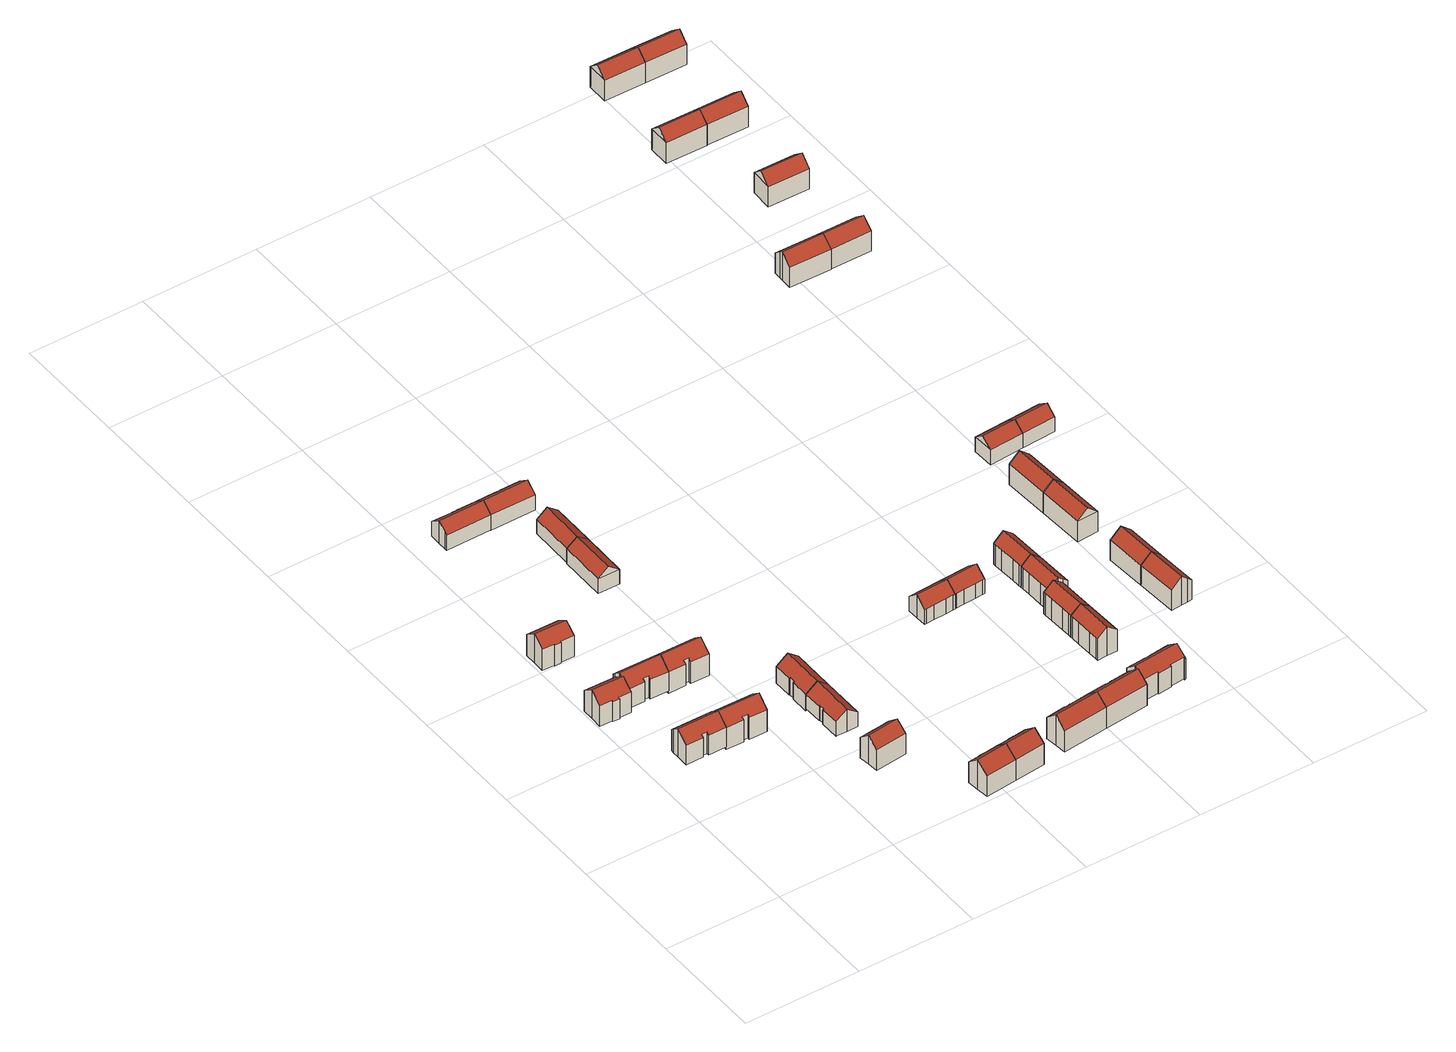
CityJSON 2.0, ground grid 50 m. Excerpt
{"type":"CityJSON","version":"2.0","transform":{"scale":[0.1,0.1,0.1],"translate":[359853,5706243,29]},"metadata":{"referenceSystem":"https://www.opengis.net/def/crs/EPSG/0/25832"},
"CityObjects":{
"building1":{"type":"Building","attributes":{"Geometrietyp2DReferenz":"3000","Gemeindeschluessel":"05113000","function":"31001_1010","yearOfConstruction":1959,"roofType":"3100","measuredHeight":13.57,"storeysAboveGround":3},"address":[{"country":"Germany","locality":"Essen","thoroughfareNumber":"33","thoroughfareName":"An der Bergbrücke"}],"geometry":[{"type":"Solid","lod":"2","boundaries":[[[[0,1,2,3]],[[4,5,1,0]],[[6,7,5,4]],[[8,9,7,6]],[[10,11,9,8]],[[12,13,11,10]],[[14,15,13,12]],[[16,17,15,14]],[[18,19,17,16]],[[20,21,19,18]],[[3,2,21,20]],[[4,0,3,20,18,16,14,12,6]],[[10,8,6,12]],[[1,5,7,9,11,13,15,17,19,21,2]]]],"semantics":{"surfaces":[{"type":"WallSurface"},{"type":"RoofSurface"},{"type":"GroundSurface"}],"values":[[0,0,0,0,0,0,0,0,0,0,0,1,1,2]]}}]},
"building2":{"type":"Building","attributes":{"Geometrietyp2DReferenz":"3000","Gemeindeschluessel":"05113000","function":"31001_1010","yearOfConstruction":1959,"roofType":"3100","measuredHeight":13.49,"storeysAboveGround":3},"address":[{"country":"Germany","locality":"Essen","thoroughfareNumber":"25","thoroughfareName":"An der Bergbrücke"}],"geometry":[{"type":"Solid","lod":"2","boundaries":[[[[22,23,24,25]],[[26,27,23,22]],[[28,29,27,26]],[[30,31,29,28]],[[32,33,31,30]],[[34,35,33,32]],[[36,37,35,34]],[[38,39,37,36]],[[40,41,39,38]],[[42,43,41,40]],[[25,24,43,42]],[[25,42,40,38,36,34,32,22]],[[30,28,26,22,32]],[[23,27,29,31,33,35,37,39,41,43,24]]]],"semantics":{"surfaces":[{"type":"WallSurface"},{"type":"RoofSurface"},{"type":"GroundSurface"}],"values":[[0,0,0,0,0,0,0,0,0,0,0,1,1,2]]}}]},
"building3":{"type":"Building","attributes":{"Geometrietyp2DReferenz":"3000","Gemeindeschluessel":"05113000","function":"31001_1010","yearOfConstruction":1959,"roofType":"3100","measuredHeight":13.71,"storeysAboveGround":3},"address":[{"country":"Germany","locality":"Essen","thoroughfareNumber":"39","thoroughfareName":"An der Bergbrücke"}],"geometry":[{"type":"Solid","lod":"2","boundaries":[[[[44,45,46,47]],[[48,49,45,44]],[[50,51,49,48]],[[52,53,51,50]],[[54,55,53,52]],[[56,57,55,54]],[[58,59,57,56]],[[60,61,59,58]],[[62,63,61,60]],[[64,65,63,62]],[[47,46,65,64]],[[54,52,50,48,44,47,64,62,56]],[[60,58,56,62]],[[45,49,51,53,55,57,59,61,63,65,46]]]],"semantics":{"surfaces":[{"type":"WallSurface"},{"type":"RoofSurface"},{"type":"GroundSurface"}],"values":[[0,0,0,0,0,0,0,0,0,0,0,1,1,2]]}}]},
"building4":{"type":"Building","attributes":{"Geometrietyp2DReferenz":"3000","Gemeindeschluessel":"05113000","function":"31001_1010","yearOfConstruction":1959,"roofType":"3100","measuredHeight":13.58,"storeysAboveGround":3},"address":[{"country":"Germany","locality":"Essen","thoroughfareNumber":"31","thoroughfareName":"An der Bergbrücke"}],"geometry":[{"type":"Solid","lod":"2","boundaries":[[[[66,67,68,69]],[[70,71,67,66]],[[72,73,71,70]],[[74,15,73,72]],[[75,76,15,74]],[[77,11,76,75]],[[78,79,11,77]],[[80,81,79,78]],[[82,83,81,80]],[[84,85,83,82]],[[69,68,85,84]],[[74,72,70,66,69,84,82,75]],[[80,78,77,75,82]],[[67,71,73,15,76,11,79,81,83,85,68]]]],"semantics":{"surfaces":[{"type":"WallSurface"},{"type":"RoofSurface"},{"type":"GroundSurface"}],"values":[[0,0,0,0,0,0,0,0,0,0,0,1,1,2]]}}]},
"building5":{"type":"Building","attributes":{"Geometrietyp2DReferenz":"3000","Gemeindeschluessel":"05113000","function":"31001_1010","yearOfConstruction":1959,"roofType":"3100","measuredHeight":14.58,"storeysAboveGround":3},"address":[{"country":"Germany","locality":"Essen","thoroughfareNumber":"23","thoroughfareName":"An der Bergbrücke"}],"geometry":[{"type":"Solid","lod":"2","boundaries":[[[[86,87,88,89]],[[90,91,87,86]],[[92,93,91,90]],[[94,95,93,92]],[[96,97,95,94]],[[98,99,97,96]],[[100,101,99,98]],[[102,103,101,100]],[[104,105,103,102]],[[89,88,105,104]],[[90,86,89,104,102,100,98,92]],[[96,94,92,98]],[[87,91,93,95,97,99,101,103,105,88]]]],"semantics":{"surfaces":[{"type":"WallSurface"},{"type":"RoofSurface"},{"type":"GroundSurface"}],"values":[[0,0,0,0,0,0,0,0,0,0,1,1,2]]}}]},
"building6":{"type":"Building","attributes":{"Geometrietyp2DReferenz":"3000","Gemeindeschluessel":"05113000","function":"31001_1010","yearOfConstruction":1959,"roofType":"3100","measuredHeight":14.53,"storeysAboveGround":3},"address":[{"country":"Germany","locality":"Essen","thoroughfareNumber":"29","thoroughfareName":"An der Bergbrücke"}],"geometry":[{"type":"Solid","lod":"2","boundaries":[[[[106,107,108,109]],[[110,111,107,106]],[[112,113,111,110]],[[114,115,113,112]],[[116,117,115,114]],[[118,119,117,116]],[[120,121,119,118]],[[122,123,121,120]],[[124,125,123,122]],[[109,108,125,124]],[[114,112,110,106,109,124,122,116]],[[120,118,116,122]],[[107,111,113,115,117,119,121,123,125,108]]]],"semantics":{"surfaces":[{"type":"WallSurface"},{"type":"RoofSurface"},{"type":"GroundSurface"}],"values":[[0,0,0,0,0,0,0,0,0,0,1,1,2]]}}]},
"building7":{"type":"Building","attributes":{"Geometrietyp2DReferenz":"3000","Gemeindeschluessel":"05113000","function":"31001_1010","yearOfConstruction":1961,"roofType":"3100","measuredHeight":13.61,"storeysAboveGround":3},"address":[{"country":"Germany","locality":"Essen","thoroughfareNumber":"64","thoroughfareName":"Stakenholt"}],"geometry":[{"type":"Solid","lod":"2","boundaries":[[[[126,127,128,129]],[[130,131,127,126]],[[132,133,131,130]],[[134,135,133,132]],[[136,137,135,134]],[[138,139,137,136]],[[140,141,139,138]],[[142,143,141,140]],[[144,145,143,142]],[[129,128,145,144]],[[140,138,136,134,132,130,126,142]],[[129,144,142,126]],[[127,131,133,135,137,139,141,143,145,128]]]],"semantics":{"surfaces":[{"type":"WallSurface"},{"type":"RoofSurface"},{"type":"GroundSurface"}],"values":[[0,0,0,0,0,0,0,0,0,0,1,1,2]]}}]},
"building8":{"type":"Building","attributes":{"Geometrietyp2DReferenz":"3000","Gemeindeschluessel":"05113000","function":"31001_1010","yearOfConstruction":1959,"roofType":"3100","measuredHeight":10.8,"storeysAboveGround":2},"address":[{"country":"Germany","locality":"Essen","thoroughfareNumber":"8","thoroughfareName":"Forststr."}],"geometry":[{"type":"Solid","lod":"2","boundaries":[[[[146,147,148,149]],[[150,151,147,146]],[[152,153,151,150]],[[154,155,153,152]],[[156,157,155,154]],[[158,159,157,156]],[[160,161,159,158]],[[162,163,161,160]],[[164,165,163,162]],[[166,167,165,164]],[[149,148,167,166]],[[166,164,162,160,158,156,154,149]],[[152,150,146,149,154]],[[147,151,153,155,157,159,161,163,165,167,148]]]],"semantics":{"surfaces":[{"type":"WallSurface"},{"type":"RoofSurface"},{"type":"GroundSurface"}],"values":[[0,0,0,0,0,0,0,0,0,0,0,1,1,2]]}}]},
"building9":{"type":"Building","attributes":{"Geometrietyp2DReferenz":"3000","Gemeindeschluessel":"05113000","function":"31001_1010","yearOfConstruction":1959,"roofType":"3100","measuredHeight":10.47,"storeysAboveGround":2},"address":[{"country":"Germany","locality":"Essen","thoroughfareNumber":"12","thoroughfareName":"An der Bergbrücke"}],"geometry":[{"type":"Solid","lod":"2","boundaries":[[[[168,169,170,171]],[[172,173,169,168]],[[174,175,173,172]],[[176,177,175,174]],[[178,179,177,176]],[[180,181,179,178]],[[182,183,181,180]],[[184,185,183,182]],[[186,187,185,184]],[[188,189,187,186]],[[171,170,189,188]],[[168,171,188,186,184,182,180,178,172]],[[176,174,172,178]],[[169,173,175,177,179,181,183,185,187,189,170]]]],"semantics":{"surfaces":[{"type":"WallSurface"},{"type":"RoofSurface"},{"type":"GroundSurface"}],"values":[[0,0,0,0,0,0,0,0,0,0,0,1,1,2]]}}]},
"building10":{"type":"Building","attributes":{"Geometrietyp2DReferenz":"3000","Gemeindeschluessel":"05113000","function":"31001_1010","yearOfConstruction":1959,"roofType":"3100","measuredHeight":11.82,"storeysAboveGround":2},"address":[{"country":"Germany","locality":"Essen","thoroughfareNumber":"14","thoroughfareName":"An der Bergbrücke"}],"geometry":[{"type":"Solid","lod":"2","boundaries":[[[[168,190,191,192]],[[193,194,190,168]],[[195,196,194,193]],[[197,198,196,195]],[[199,200,198,197]],[[201,202,200,199]],[[203,204,202,201]],[[205,206,204,203]],[[174,207,206,205]],[[192,191,207,174]],[[201,199,197,195,193,168,192,203]],[[174,205,203,192]],[[190,194,196,198,200,202,204,206,207,191]]]],"semantics":{"surfaces":[{"type":"WallSurface"},{"type":"RoofSurface"},{"type":"GroundSurface"}],"values":[[0,0,0,0,0,0,0,0,0,0,1,1,2]]}}]},
"building11":{"type":"Building","attributes":{"Geometrietyp2DReferenz":"3000","Gemeindeschluessel":"05113000","function":"31001_1010","yearOfConstruction":1961,"roofType":"3100","measuredHeight":14.2,"storeysAboveGround":3},"address":[{"country":"Germany","locality":"Essen","thoroughfareNumber":"63","thoroughfareName":"Stakenholt"}],"geometry":[{"type":"Solid","lod":"2","boundaries":[[[[208,209,210,211]],[[212,213,209,208]],[[214,215,213,212]],[[216,217,215,214]],[[218,219,217,216]],[[220,221,219,218]],[[222,223,221,220]],[[224,225,223,222]],[[226,227,225,224]],[[211,210,227,226]],[[222,220,218,216,214,212,208,224]],[[211,226,224,208]],[[209,213,215,217,219,221,223,225,227,210]]]],"semantics":{"surfaces":[{"type":"WallSurface"},{"type":"RoofSurface"},{"type":"GroundSurface"}],"values":[[0,0,0,0,0,0,0,0,0,0,1,1,2]]}}]},
"building12":{"type":"Building","attributes":{"Geometrietyp2DReferenz":"3000","Gemeindeschluessel":"05113000","function":"31001_1010","yearOfConstruction":1959,"roofType":"3100","measuredHeight":10.66,"storeysAboveGround":2},"address":[{"country":"Germany","locality":"Essen","thoroughfareNumber":"41","thoroughfareName":"An der Bergbrücke"}],"geometry":[{"type":"Solid","lod":"2","boundaries":[[[[228,229,230,231]],[[232,233,229,228]],[[234,235,233,232]],[[231,230,235,234]],[[228,236,232]],[[234,237,231]],[[231,237,236,228]],[[232,236,237,234]],[[229,233,235,230]]]],"semantics":{"surfaces":[{"type":"WallSurface"},{"type":"RoofSurface"},{"type":"GroundSurface"}],"values":[[0,0,0,0,0,0,1,1,2]]}}]},
"building13":{"type":"Building","attributes":{"Geometrietyp2DReferenz":"3000","Gemeindeschluessel":"05113000","function":"31001_1010","yearOfConstruction":1959,"roofType":"3100","measuredHeight":10.43,"storeysAboveGround":2},"address":[{"country":"Germany","locality":"Essen","thoroughfareNumber":"43","thoroughfareName":"An der Bergbrücke"}],"geometry":[{"type":"Solid","lod":"2","boundaries":[[[[234,238,239,237]],[[240,241,238,234]],[[242,243,241,240]],[[244,245,243,242]],[[246,247,245,244]],[[231,248,247,246]],[[237,239,248,231]],[[240,234,237,242]],[[231,246,244,242,237]],[[238,241,243,245,247,248,239]]]],"semantics":{"surfaces":[{"type":"WallSurface"},{"type":"RoofSurface"},{"type":"GroundSurface"}],"values":[[0,0,0,0,0,0,0,1,1,2]]}}]},
"building14":{"type":"Building","attributes":{"Geometrietyp2DReferenz":"3000","Gemeindeschluessel":"05113000","function":"31001_1010","yearOfConstruction":1959,"roofType":"3100","measuredHeight":10.86,"storeysAboveGround":2},"address":[{"country":"Germany","locality":"Essen","thoroughfareNumber":"10","thoroughfareName":"Forststr."}],"geometry":[{"type":"Solid","lod":"2","boundaries":[[[[149,249,250,146]],[[166,251,249,149]],[[252,253,251,166]],[[254,255,253,252]],[[256,257,255,254]],[[258,259,257,256]],[[260,261,259,258]],[[262,263,261,260]],[[264,265,263,262]],[[266,267,265,264]],[[146,250,267,266]],[[260,258,256,254,252,166,149,262]],[[146,266,264,262,149]],[[249,251,253,255,257,259,261,263,265,267,250]]]],"semantics":{"surfaces":[{"type":"WallSurface"},{"type":"RoofSurface"},{"type":"GroundSurface"}],"values":[[0,0,0,0,0,0,0,0,0,0,0,1,1,2]]}}]},
"building15":{"type":"Building","attributes":{"Geometrietyp2DReferenz":"3000","Gemeindeschluessel":"05113000","function":"31001_1010","yearOfConstruction":1961,"roofType":"3100","measuredHeight":14.16,"storeysAboveGround":3},"address":[{"country":"Germany","locality":"Essen","thoroughfareNumber":"61","thoroughfareName":"Stakenholt"}],"geometry":[{"type":"Solid","lod":"2","boundaries":[[[[224,225,227,226]],[[222,223,225,224]],[[268,269,223,222]],[[270,271,269,268]],[[272,273,271,270]],[[274,275,273,272]],[[276,277,275,274]],[[278,279,277,276]],[[280,281,279,278]],[[226,227,281,280]],[[276,274,272,270,268,222,224,278]],[[226,280,278,224]],[[225,223,269,271,273,275,277,279,281,227]]]],"semantics":{"surfaces":[{"type":"WallSurface"},{"type":"RoofSurface"},{"type":"GroundSurface"}],"values":[[0,0,0,0,0,0,0,0,0,0,1,1,2]]}}]},
"building16":{"type":"Building","attributes":{"Geometrietyp2DReferenz":"3000","Gemeindeschluessel":"05113000","function":"31001_1010","yearOfConstruction":1961,"roofType":"3100","measuredHeight":14.46,"storeysAboveGround":3},"address":[{"country":"Germany","locality":"Essen","thoroughfareNumber":"59","thoroughfareName":"Stakenholt"}],"geometry":[{"type":"Solid","lod":"2","boundaries":[[[[282,283,284,285]],[[286,287,283,282]],[[288,289,287,286]],[[290,291,289,288]],[[292,293,291,290]],[[294,295,293,292]],[[296,297,295,294]],[[298,299,297,296]],[[300,301,299,298]],[[302,303,301,300]],[[304,305,303,302]],[[306,307,305,304]],[[308,309,307,306]],[[310,311,309,308]],[[285,284,311,310]],[[304,302,300,298,296,294,292,290,288,286,282,306]],[[285,310,308,306,282]],[[283,287,289,291,293,295,297,299,301,303,305,307,309,311,284]]]],"semantics":{"surfaces":[{"type":"WallSurface"},{"type":"RoofSurface"},{"type":"GroundSurface"}],"values":[[0,0,0,0,0,0,0,0,0,0,0,0,0,0,0,1,1,2]]}}]},
"building17":{"type":"Building","attributes":{"Geometrietyp2DReferenz":"3000","Gemeindeschluessel":"05113000","function":"31001_1010","yearOfConstruction":1961,"roofType":"3100","measuredHeight":14.3,"storeysAboveGround":3},"address":[{"country":"Germany","locality":"Essen","thoroughfareNumber":"57","thoroughfareName":"Stakenholt"}],"geometry":[{"type":"Solid","lod":"2","boundaries":[[[[312,309,311,313]],[[314,307,309,312]],[[315,305,307,314]],[[316,317,305,315]],[[318,319,317,316]],[[320,321,319,318]],[[322,323,321,320]],[[324,325,323,322]],[[326,327,325,324]],[[328,329,327,326]],[[330,331,329,328]],[[332,333,331,330]],[[334,335,333,332]],[[336,337,335,334]],[[313,311,337,336]],[[332,330,328,326,324,322,320,318,316,315,314,334]],[[312,313,336,334,314]],[[309,307,305,317,319,321,323,325,327,329,331,333,335,337,311]]]],"semantics":{"surfaces":[{"type":"WallSurface"},{"type":"RoofSurface"},{"type":"GroundSurface"}],"values":[[0,0,0,0,0,0,0,0,0,0,0,0,0,0,0,1,1,2]]}}]},
"building18":{"type":"Building","attributes":{"Geometrietyp2DReferenz":"3000","Gemeindeschluessel":"05113000","function":"31001_1010","yearOfConstruction":1961,"roofType":"3100","measuredHeight":11.03,"storeysAboveGround":3},"address":[{"country":"Germany","locality":"Essen","thoroughfareNumber":"11","thoroughfareName":"Beckstr."}],"geometry":[{"type":"Solid","lod":"2","boundaries":[[[[338,339,340,341]],[[342,343,339,338]],[[344,345,343,342]],[[346,347,345,344]],[[348,349,347,346]],[[350,351,349,348]],[[352,353,351,350]],[[354,355,353,352]],[[356,357,355,354]],[[341,340,357,356]],[[350,348,346,352]],[[344,342,338,341,356,354,352,346]],[[339,343,345,347,349,351,353,355,357,340]]]],"semantics":{"surfaces":[{"type":"WallSurface"},{"type":"RoofSurface"},{"type":"GroundSurface"}],"values":[[0,0,0,0,0,0,0,0,0,0,1,1,2]]}}]},
"building19":{"type":"Building","attributes":{"Geometrietyp2DReferenz":"3000","Gemeindeschluessel":"05113000","function":"31001_1010","yearOfConstruction":1961,"roofType":"3100","measuredHeight":10.92,"storeysAboveGround":3},"address":[{"country":"Germany","locality":"Essen","thoroughfareNumber":"9","thoroughfareName":"Beckstr."}],"geometry":[{"type":"Solid","lod":"2","boundaries":[[[[358,359,360,361]],[[362,363,359,358]],[[354,364,363,362]],[[352,365,364,354]],[[350,366,365,352]],[[367,368,366,350]],[[369,370,368,367]],[[371,372,370,369]],[[373,374,372,371]],[[361,360,374,373]],[[367,350,352,369]],[[354,362,358,361,373,371,369,352]],[[359,363,364,365,366,368,370,372,374,360]]]],"semantics":{"surfaces":[{"type":"WallSurface"},{"type":"RoofSurface"},{"type":"GroundSurface"}],"values":[[0,0,0,0,0,0,0,0,0,0,1,1,2]]}}]},
"building20":{"type":"Building","attributes":{"Geometrietyp2DReferenz":"3000","Gemeindeschluessel":"05113000","function":"31001_1010","yearOfConstruction":1961,"roofType":"3100","measuredHeight":14.05,"storeysAboveGround":3},"address":[{"country":"Germany","locality":"Essen","thoroughfareNumber":"55","thoroughfareName":"Stakenholt"}],"geometry":[{"type":"Solid","lod":"2","boundaries":[[[[375,376,377,378]],[[379,380,376,375]],[[381,382,380,379]],[[383,384,382,381]],[[385,386,384,383]],[[387,388,386,385]],[[389,390,388,387]],[[391,392,390,389]],[[393,394,392,391]],[[395,396,394,393]],[[397,398,396,395]],[[399,400,398,397]],[[401,402,400,399]],[[403,404,402,401]],[[405,406,404,403]],[[407,408,406,405]],[[409,410,408,407]],[[378,377,410,409]],[[391,389,387,385,383,381,379,393]],[[375,378,409,407,405,403,401,399,397,395,393,379]],[[376,380,382,384,386,388,390,392,394,396,398,400,402,404,406,408,410,377]]]],"semantics":{"surfaces":[{"type":"WallSurface"},{"type":"RoofSurface"},{"type":"GroundSurface"}],"values":[[0,0,0,0,0,0,0,0,0,0,0,0,0,0,0,0,0,0,1,1,2]]}}]},
"building21":{"type":"Building","attributes":{"Geometrietyp2DReferenz":"3000","Gemeindeschluessel":"05113000","function":"31001_1010","yearOfConstruction":1961,"roofType":"3100","measuredHeight":13.71,"storeysAboveGround":3},"address":[{"country":"Germany","locality":"Essen","thoroughfareNumber":"1","thoroughfareName":"Beckstr."}],"geometry":[{"type":"Solid","lod":"2","boundaries":[[[[411,412,413,414]],[[415,416,412,411]],[[417,418,416,415]],[[419,420,418,417]],[[421,422,420,419]],[[423,424,422,421]],[[425,426,424,423]],[[427,428,426,425]],[[429,430,428,427]],[[414,413,430,429]],[[419,417,415,411,414,429,427,421]],[[425,423,421,427]],[[412,416,418,420,422,424,426,428,430,413]]]],"semantics":{"surfaces":[{"type":"WallSurface"},{"type":"RoofSurface"},{"type":"GroundSurface"}],"values":[[0,0,0,0,0,0,0,0,0,0,1,1,2]]}}]},
"building22":{"type":"Building","attributes":{"Geometrietyp2DReferenz":"3000","Gemeindeschluessel":"05113000","function":"31001_1010","yearOfConstruction":1961,"roofType":"3100","measuredHeight":13.77,"storeysAboveGround":3},"address":[{"country":"Germany","locality":"Essen","thoroughfareNumber":"3","thoroughfareName":"Beckstr."}],"geometry":[{"type":"Solid","lod":"2","boundaries":[[[[419,431,432,421]],[[433,434,431,419]],[[435,436,434,433]],[[437,438,436,435]],[[439,440,438,437]],[[441,442,440,439]],[[443,444,442,441]],[[445,446,444,443]],[[447,448,446,445]],[[423,449,448,447]],[[421,432,449,423]],[[443,441,439,437,435,433,419,421,445]],[[423,447,445,421]],[[431,434,436,438,440,442,444,446,448,449,432]]]],"semantics":{"surfaces":[{"type":"WallSurface"},{"type":"RoofSurface"},{"type":"GroundSurface"}],"values":[[0,0,0,0,0,0,0,0,0,0,0,1,1,2]]}}]},
"building23":{"type":"Building","attributes":{"Geometrietyp2DReferenz":"3000","Gemeindeschluessel":"05113000","function":"31001_1010","yearOfConstruction":1961,"roofType":"3100","measuredHeight":13.52,"storeysAboveGround":3},"address":[{"country":"Germany","locality":"Essen","thoroughfareNumber":"5","thoroughfareName":"Beckstr."}],"geometry":[{"type":"Solid","lod":"2","boundaries":[[[[450,451,448,452]],[[453,444,451,450]],[[454,455,444,453]],[[456,457,455,454]],[[458,459,457,456]],[[460,461,459,458]],[[462,463,461,460]],[[464,465,463,462]],[[466,467,465,464]],[[468,469,467,466]],[[452,448,469,468]],[[462,460,458,456,454,453,450,464]],[[452,468,466,464,450]],[[451,444,455,457,459,461,463,465,467,469,448]]]],"semantics":{"surfaces":[{"type":"WallSurface"},{"type":"RoofSurface"},{"type":"GroundSurface"}],"values":[[0,0,0,0,0,0,0,0,0,0,0,1,1,2]]}}]},
"building24":{"type":"Building","attributes":{"Geometrietyp2DReferenz":"3000","Gemeindeschluessel":"05113000","function":"31001_1010","yearOfConstruction":1961,"roofType":"3100","measuredHeight":13.65,"storeysAboveGround":3},"address":[{"country":"Germany","locality":"Essen","thoroughfareNumber":"7","thoroughfareName":"Beckstr."}],"geometry":[{"type":"Solid","lod":"2","boundaries":[[[[470,471,472,473]],[[474,475,471,470]],[[476,477,475,474]],[[478,479,477,476]],[[480,481,479,478]],[[482,483,481,480]],[[466,484,483,482]],[[464,485,484,466]],[[462,486,485,464]],[[473,472,486,462]],[[478,476,474,470,473,462,464,480]],[[466,482,480,464]],[[471,475,477,479,481,483,484,485,486,472]]]],"semantics":{"surfaces":[{"type":"WallSurface"},{"type":"RoofSurface"},{"type":"GroundSurface"}],"values":[[0,0,0,0,0,0,0,0,0,0,1,1,2]]}}]},
"building25":{"type":"Building","attributes":{"Geometrietyp2DReferenz":"3000","Gemeindeschluessel":"05113000","function":"31001_1010","yearOfConstruction":1958,"roofType":"3100","measuredHeight":13.5,"storeysAboveGround":3},"address":[{"country":"Germany","locality":"Essen","thoroughfareNumber":"2","thoroughfareName":"Beckstr."}],"geometry":[{"type":"Solid","lod":"2","boundaries":[[[[487,488,489,490]],[[491,492,488,487]],[[493,494,492,491]],[[495,496,494,493]],[[497,498,496,495]],[[499,500,498,497]],[[490,489,500,499]],[[490,499,497,487]],[[495,493,491,487,497]],[[488,492,494,496,498,500,489]]]],"semantics":{"surfaces":[{"type":"WallSurface"},{"type":"RoofSurface"},{"type":"GroundSurface"}],"values":[[0,0,0,0,0,0,0,1,1,2]]}}]},
"building26":{"type":"Building","attributes":{"Geometrietyp2DReferenz":"3000","Gemeindeschluessel":"05113000","function":"31001_1010","yearOfConstruction":1958,"roofType":"3100","measuredHeight":13.56,"storeysAboveGround":3},"address":[{"country":"Germany","locality":"Essen","thoroughfareNumber":"4","thoroughfareName":"Beckstr."}],"geometry":[{"type":"Solid","lod":"2","boundaries":[[[[491,492,501,502]],[[490,489,492,491]],[[503,504,489,490]],[[502,501,504,503]],[[491,487,490]],[[503,505,502]],[[502,505,487,491]],[[490,487,505,503]],[[492,489,504,501]]]],"semantics":{"surfaces":[{"type":"WallSurface"},{"type":"RoofSurface"},{"type":"GroundSurface"}],"values":[[0,0,0,0,0,0,1,1,2]]}}]},
"building27":{"type":"Building","attributes":{"Geometrietyp2DReferenz":"3000","Gemeindeschluessel":"05113000","function":"31001_1010","yearOfConstruction":1958,"roofType":"3100","measuredHeight":13.65,"storeysAboveGround":3},"address":[{"country":"Germany","locality":"Essen","thoroughfareNumber":"12","thoroughfareName":"Beckstr."}],"geometry":[{"type":"Solid","lod":"2","boundaries":[[[[506,507,508,509]],[[510,511,507,506]],[[512,513,511,510]],[[509,508,513,512]],[[506,514,510]],[[512,515,509]],[[509,515,514,506]],[[510,514,515,512]],[[507,511,513,508]]]],"semantics":{"surfaces":[{"type":"WallSurface"},{"type":"RoofSurface"},{"type":"GroundSurface"}],"values":[[0,0,0,0,0,0,1,1,2]]}}]},
"building28":{"type":"Building","attributes":{"Geometrietyp2DReferenz":"3000","Gemeindeschluessel":"05113000","function":"31001_1010","yearOfConstruction":1958,"roofType":"3100","measuredHeight":13.65,"storeysAboveGround":3},"address":[{"country":"Germany","locality":"Essen","thoroughfareNumber":"14","thoroughfareName":"Beckstr."}],"geometry":[{"type":"Solid","lod":"2","boundaries":[[[[509,508,516,517]],[[512,513,508,509]],[[518,519,513,512]],[[517,516,519,518]],[[509,515,512]],[[518,520,517]],[[517,520,515,509]],[[512,515,520,518]],[[508,513,519,516]]]],"semantics":{"surfaces":[{"type":"WallSurface"},{"type":"RoofSurface"},{"type":"GroundSurface"}],"values":[[0,0,0,0,0,0,1,1,2]]}}]},
"building29":{"type":"Building","attributes":{"Geometrietyp2DReferenz":"3000","Gemeindeschluessel":"05113000","function":"31001_1010","yearOfConstruction":1957,"roofType":"3100","measuredHeight":10.59,"storeysAboveGround":2},"address":[{"country":"Germany","locality":"Essen","thoroughfareNumber":"16","thoroughfareName":"Beckstr."}],"geometry":[{"type":"Solid","lod":"2","boundaries":[[[[521,522,523,524]],[[525,526,522,521]],[[527,528,526,525]],[[524,523,528,527]],[[521,529,525]],[[527,530,524]],[[524,530,529,521]],[[525,529,530,527]],[[522,526,528,523]]]],"semantics":{"surfaces":[{"type":"WallSurface"},{"type":"RoofSurface"},{"type":"GroundSurface"}],"values":[[0,0,0,0,0,0,1,1,2]]}}]},
"building30":{"type":"Building","attributes":{"Geometrietyp2DReferenz":"3000","Gemeindeschluessel":"05113000","function":"31001_1010","yearOfConstruction":1957,"roofType":"3100","measuredHeight":10.44,"storeysAboveGround":2},"address":[{"country":"Germany","locality":"Essen","thoroughfareNumber":"18","thoroughfareName":"Beckstr."}],"geometry":[{"type":"Solid","lod":"2","boundaries":[[[[524,531,532,533]],[[527,534,531,524]],[[535,536,534,527]],[[533,532,536,535]],[[524,530,527]],[[535,537,533]],[[533,537,530,524]],[[527,530,537,535]],[[531,534,536,532]]]],"semantics":{"surfaces":[{"type":"WallSurface"},{"type":"RoofSurface"},{"type":"GroundSurface"}],"values":[[0,0,0,0,0,0,1,1,2]]}}]},
"building31":{"type":"Building","attributes":{"Geometrietyp2DReferenz":"3000","Gemeindeschluessel":"05113000","function":"31001_1010","yearOfConstruction":1957,"roofType":"3100","measuredHeight":13.71,"storeysAboveGround":3},"address":[{"country":"Germany","locality":"Essen","thoroughfareNumber":"36","thoroughfareName":"Beckstr."}],"geometry":[{"type":"Solid","lod":"2","boundaries":[[[[538,539,540,541]],[[542,543,539,538]],[[544,545,543,542]],[[546,547,545,544]],[[548,549,547,546]],[[550,551,549,548]],[[541,540,551,550]],[[541,550,548,538]],[[546,544,542,538,548]],[[539,543,545,547,549,551,540]]]],"semantics":{"surfaces":[{"type":"WallSurface"},{"type":"RoofSurface"},{"type":"GroundSurface"}],"values":[[0,0,0,0,0,0,0,1,1,2]]}}]},
"building32":{"type":"Building","attributes":{"Geometrietyp2DReferenz":"3000","Gemeindeschluessel":"05113000","function":"31001_1010","yearOfConstruction":1958,"roofType":"3100","measuredHeight":13.55,"storeysAboveGround":3},"address":[{"country":"Germany","locality":"Essen","thoroughfareNumber":"38","thoroughfareName":"Beckstr."}],"geometry":[{"type":"Solid","lod":"2","boundaries":[[[[552,553,554,546]],[[555,556,553,552]],[[550,557,556,555]],[[546,554,557,550]],[[552,558,555]],[[550,548,546]],[[546,548,558,552]],[[555,558,548,550]],[[553,556,557,554]]]],"semantics":{"surfaces":[{"type":"WallSurface"},{"type":"RoofSurface"},{"type":"GroundSurface"}],"values":[[0,0,0,0,0,0,1,1,2]]}}]},
"building33":{"type":"Building","attributes":{"Geometrietyp2DReferenz":"3000","Gemeindeschluessel":"05113000","function":"31001_1010","yearOfConstruction":1957,"roofType":"3100","measuredHeight":13.8,"storeysAboveGround":3},"address":[{"country":"Germany","locality":"Essen","thoroughfareNumber":"48","thoroughfareName":"Beckstr."}],"geometry":[{"type":"Solid","lod":"2","boundaries":[[[[559,560,561,562]],[[563,564,560,559]],[[565,566,564,563]],[[562,561,566,565]],[[559,567,563]],[[565,568,562]],[[562,568,567,559]],[[563,567,568,565]],[[560,564,566,561]]]],"semantics":{"surfaces":[{"type":"WallSurface"},{"type":"RoofSurface"},{"type":"GroundSurface"}],"values":[[0,0,0,0,0,0,1,1,2]]}}]},
"building34":{"type":"Building","attributes":{"Geometrietyp2DReferenz":"3000","Gemeindeschluessel":"05113000","function":"31001_1010","yearOfConstruction":1957,"roofType":"3100","measuredHeight":13.67,"storeysAboveGround":3},"address":[{"country":"Germany","locality":"Essen","thoroughfareNumber":"44","thoroughfareName":"Beckstr."}],"geometry":[{"type":"Solid","lod":"2","boundaries":[[[[569,570,571,572]],[[573,574,570,569]],[[575,576,574,573]],[[572,571,576,575]],[[569,577,573]],[[575,578,572]],[[572,578,577,569]],[[573,577,578,575]],[[570,574,576,571]]]],"semantics":{"surfaces":[{"type":"WallSurface"},{"type":"RoofSurface"},{"type":"GroundSurface"}],"values":[[0,0,0,0,0,0,1,1,2]]}}]},
"building35":{"type":"Building","attributes":{"Geometrietyp2DReferenz":"3000","Gemeindeschluessel":"05113000","function":"31001_1010","yearOfConstruction":1957,"roofType":"3100","measuredHeight":13.74,"storeysAboveGround":3},"address":[{"country":"Germany","locality":"Essen","thoroughfareNumber":"24","thoroughfareName":"Förderstr."}],"geometry":[{"type":"Solid","lod":"2","boundaries":[[[[579,580,581,582]],[[583,584,580,579]],[[585,586,584,583]],[[582,581,586,585]],[[579,587,583]],[[585,588,582]],[[582,588,587,579]],[[583,587,588,585]],[[580,584,586,581]]]],"semantics":{"surfaces":[{"type":"WallSurface"},{"type":"RoofSurface"},{"type":"GroundSurface"}],"values":[[0,0,0,0,0,0,1,1,2]]}}]},
"building36":{"type":"Building","attributes":{"Geometrietyp2DReferenz":"3000","Gemeindeschluessel":"05113000","function":"31001_1010","yearOfConstruction":1957,"roofType":"3100","measuredHeight":13.67,"storeysAboveGround":3},"address":[{"country":"Germany","locality":"Essen","thoroughfareNumber":"50","thoroughfareName":"Beckstr."}],"geometry":[{"type":"Solid","lod":"2","boundaries":[[[[589,590,591,559]],[[592,593,590,589]],[[563,594,593,592]],[[559,591,594,563]],[[589,595,592]],[[563,567,559]],[[559,567,595,589]],[[592,595,567,563]],[[590,593,594,591]]]],"semantics":{"surfaces":[{"type":"WallSurface"},{"type":"RoofSurface"},{"type":"GroundSurface"}],"values":[[0,0,0,0,0,0,1,1,2]]}}]},
"building37":{"type":"Building","attributes":{"Geometrietyp2DReferenz":"3000","Gemeindeschluessel":"05113000","function":"31001_1010","yearOfConstruction":1957,"roofType":"3100","measuredHeight":13.65,"storeysAboveGround":3},"address":[{"country":"Germany","locality":"Essen","thoroughfareNumber":"26","thoroughfareName":"Förderstr."}],"geometry":[{"type":"Solid","lod":"2","boundaries":[[[[587,596,597,583]],[[579,598,596,587]],[[599,600,598,579]],[[601,602,600,599]],[[603,604,602,601]],[[583,597,604,603]],[[583,603,601,587]],[[599,579,587,601]],[[596,598,600,602,604,597]]]],"semantics":{"surfaces":[{"type":"WallSurface"},{"type":"RoofSurface"},{"type":"GroundSurface"}],"values":[[0,0,0,0,0,0,1,1,2]]}}]}
},
"vertices":[
[56,1128,112],[56,1128,14],[55,1123,14],[55,1123,109],[2,1129,112],[2,1129,14],[3,1180,150],[3,1180,14],[4,1231,112],[4,1231,14],[139,1228,112],[139,1228,14],[139,1177,150],[139,1177,14],[138,1150,129],[138,1150,14],[138,1126,112],[138,1126,14],[84,1127,112],[84,1127,14],[84,1122,109],[84,1122,14],
[134,826,152],[134,826,17],[133,774,17],[133,774,110],[134,854,129],[134,854,17],[135,868,118],[135,868,17],[310,865,118],[310,865,17],[309,823,152],[309,823,17],[308,772,110],[308,772,17],[231,773,110],[231,773,17],[231,783,118],[231,783,17],[208,783,118],[208,783,17],[208,773,109],[208,773,17],
[89,1500,112],[89,1500,12],[147,1499,12],[147,1499,112],[89,1496,109],[89,1496,12],[61,1497,109],[61,1497,12],[61,1500,112],[61,1500,12],[8,1502,112],[8,1502,12],[10,1552,149],[10,1552,12],[11,1602,112],[11,1602,12],[149,1600,112],[149,1600,12],[148,1549,149],[148,1549,12],[148,1519,127],[148,1519,12],
[238,1159,116],[238,1159,14],[237,1148,14],[237,1148,106],[213,1159,116],[213,1159,14],[213,1148,106],[213,1148,14],[138,1150,106],[139,1201,150],[139,1201,14],[139,1228,127],[140,1242,116],[140,1242,14],[317,1239,116],[317,1239,14],[317,1198,150],[317,1198,14],[316,1146,106],[316,1146,14],
[384,770,109],[384,770,5],[384,780,5],[384,780,117],[308,772,108],[308,772,5],[309,823,151],[309,823,5],[310,865,117],[310,865,5],[487,861,117],[487,861,5],[486,820,151],[486,820,5],[485,769,108],[485,769,5],[408,770,109],[408,770,5],[409,780,117],[409,780,5],
[413,1157,115],[413,1157,3],[413,1145,3],[413,1145,105],[391,1157,115],[391,1157,3],[391,1145,105],[391,1145,3],[316,1146,105],[316,1146,3],[317,1199,149],[317,1199,3],[317,1239,115],[317,1239,3],[494,1237,115],[494,1237,3],[493,1196,149],[493,1196,3],[492,1143,105],[492,1143,3],
[670,395,159],[670,395,23],[675,350,23],[675,350,120],[665,441,120],[665,441,23],[675,442,120],[675,442,23],[710,445,120],[710,445,23],[758,450,120],[758,450,23],[793,454,120],[793,454,23],[803,455,120],[803,455,23],[807,410,159],[807,410,23],[812,364,120],[812,364,23],
[288,2223,102],[288,2223,31],[288,2269,31],[288,2269,139],[93,2222,102],[93,2222,31],[93,2233,111],[93,2233,31],[93,2269,139],[93,2269,31],[94,2319,100],[94,2319,31],[180,2318,100],[180,2318,31],[180,2316,102],[180,2316,31],[204,2316,102],[204,2316,31],[204,2319,100],[204,2319,31],[288,2319,100],[288,2319,31],
[664,780,85],[664,780,19],[664,698,19],[664,698,85],[715,780,124],[715,780,19],[760,780,88],[760,780,19],[759,590,88],[759,590,19],[713,590,124],[713,590,19],[666,591,88],[666,591,19],[664,591,87],[664,591,19],[664,674,86],[664,674,19],[668,674,89],[668,674,19],[668,698,88],[668,698,19],
[664,780,6],[714,780,6],[714,780,124],[664,860,85],[664,860,6],[668,860,88],[668,860,6],[668,886,88],[668,886,6],[664,886,85],[664,886,6],[664,967,85],[664,967,6],[715,967,124],[715,967,6],[761,967,88],[761,967,6],[760,780,6],
[913,55,164],[913,55,22],[918,4,22],[918,4,121],[908,106,121],[908,106,22],[963,111,121],[963,111,22],[962,116,117],[962,116,22],[990,118,117],[990,118,22],[991,115,120],[991,115,22],[1043,120,121],[1043,120,22],[1048,69,164],[1048,69,22],[1053,18,121],[1053,18,22],
[502,1720,95],[502,1720,24],[505,1922,24],[505,1922,95],[409,1721,95],[409,1721,24],[412,1923,95],[412,1923,24],[455,1721,131],[458,1922,131],
[412,1923,27],[458,1922,27],[415,2117,95],[415,2117,27],[461,2116,131],[461,2116,27],[465,2116,128],[465,2116,27],[507,2115,95],[507,2115,27],[505,1922,27],
[288,2269,30],[288,2223,30],[288,2319,30],[372,2319,100],[372,2319,30],[372,2316,102],[372,2316,30],[397,2316,102],[397,2316,30],[397,2319,100],[397,2319,30],[482,2320,100],[482,2320,30],[483,2270,139],[483,2270,30],[483,2234,111],[483,2234,30],[483,2223,102],[483,2223,30],
[1097,125,121],[1097,125,22],[1096,129,117],[1096,129,22],[1125,132,117],[1125,132,22],[1125,128,121],[1125,128,22],[1177,133,121],[1177,133,22],[1182,83,164],[1182,83,22],[1188,32,121],[1188,32,22],
[1282,91,168],[1282,91,24],[1287,42,24],[1287,42,126],[1277,142,124],[1277,142,24],[1361,151,124],[1361,151,24],[1361,155,120],[1361,155,24],[1366,156,120],[1366,156,24],[1367,149,126],[1367,149,24],[1384,151,126],[1384,151,24],[1384,157,120],[1384,157,24],[1390,158,120],[1390,158,24],[1390,154,124],[1390,154,24],[1472,162,124],[1472,162,24],[1478,111,168],[1478,111,24],[1482,68,131],[1482,68,24],[1483,62,126],[1483,62,24],
[1482,68,130],[1483,62,125],[1478,111,167],[1472,162,123],[1552,170,123],[1552,170,24],[1552,174,119],[1552,174,24],[1560,175,119],[1560,175,24],[1560,168,125],[1560,168,24],[1582,171,125],[1582,171,24],[1581,177,119],[1581,177,24],[1587,178,119],[1587,178,24],[1587,174,123],[1587,174,24],[1667,181,123],[1667,181,24],[1672,131,167],[1672,131,24],[1676,82,125],[1676,82,24],
[1321,911,92],[1321,911,22],[1373,914,22],[1373,914,92],[1286,909,92],[1286,909,22],[1278,909,92],[1278,909,22],[1276,955,132],[1276,955,22],[1273,1002,92],[1273,1002,22],[1410,1009,92],[1410,1009,22],[1413,963,132],[1413,963,22],[1416,916,92],[1416,916,22],[1408,916,92],[1408,916,22],
[1458,919,92],[1458,919,23],[1508,922,23],[1508,922,92],[1424,917,92],[1424,917,23],[1416,916,23],[1413,963,23],[1410,1009,23],[1546,1017,92],[1546,1017,23],[1548,970,132],[1548,970,23],[1551,924,92],[1551,924,23],[1543,924,92],[1543,924,23],
[1677,103,124],[1677,103,25],[1682,103,25],[1682,103,124],[1673,151,165],[1673,151,25],[1669,200,124],[1669,200,25],[1755,207,124],[1755,207,25],[1755,202,128],[1755,202,25],[1776,204,128],[1776,204,25],[1776,209,124],[1776,209,25],[1862,217,124],[1862,217,25],[1868,168,165],[1868,168,25],[1874,120,124],[1874,120,25],[1869,119,124],[1869,119,25],[1868,124,128],[1868,124,25],[1805,119,128],[1805,119,25],[1805,114,124],[1805,114,25],[1746,109,124],[1746,109,25],[1746,114,128],[1746,114,25],[1681,108,128],[1681,108,25],
[1669,432,129],[1669,432,28],[1671,397,28],[1671,397,129],[1667,498,129],[1667,498,28],[1666,533,129],[1666,533,28],[1666,546,129],[1666,546,28],[1709,547,165],[1709,547,28],[1752,549,129],[1752,549,28],[1758,387,129],[1758,387,28],[1714,386,165],[1714,386,28],[1671,384,129],[1671,384,28],
[1666,546,27],[1709,547,27],[1665,559,129],[1665,559,27],[1664,594,129],[1664,594,27],[1662,661,129],[1662,661,27],[1660,696,129],[1660,696,27],[1660,708,129],[1660,708,27],[1682,709,147],[1682,709,27],[1703,710,165],[1703,710,27],[1747,712,129],[1747,712,27],[1752,549,27],
[1725,711,163],[1725,711,27],[1747,712,145],[1682,709,126],[1682,722,126],[1682,722,27],[1680,756,126],[1680,756,27],[1678,825,126],[1678,825,27],[1676,860,126],[1676,860,27],[1676,873,126],[1676,873,27],[1719,875,163],[1719,875,27],[1763,876,126],[1763,876,27],[1769,713,126],[1769,713,27],
[1674,921,126],[1674,921,26],[1675,886,26],[1675,886,126],[1672,988,126],[1672,988,26],[1670,1023,126],[1670,1023,26],[1670,1036,126],[1670,1036,26],[1713,1037,163],[1713,1037,26],[1756,1039,126],[1756,1039,26],[1763,876,26],[1719,875,26],[1676,873,26],
[2084,639,161],[2084,639,26],[2037,636,26],[2037,636,120],[2131,642,120],[2131,642,26],[2142,465,120],[2142,465,26],[2122,464,137],[2122,464,26],[2095,462,161],[2095,462,26],[2048,459,120],[2048,459,26],
[2121,819,26],[2121,819,120],[2027,813,120],[2027,813,26],[2074,816,161],
[2078,965,124],[2078,965,27],[2067,1166,27],[2067,1166,124],[1987,961,124],[1987,961,27],[1976,1162,124],[1976,1162,27],[2032,963,164],[2022,1164,164],
[2057,1366,27],[2057,1366,124],[1966,1361,124],[1966,1361,27],[2011,1363,164],
[1972,1486,99],[1972,1486,29],[2118,1495,29],[2118,1495,99],[1967,1577,99],[1967,1577,29],[2113,1585,99],[2113,1585,29],[1969,1532,135],[2116,1540,135],
[2118,1495,30],[2265,1503,30],[2265,1503,99],[2113,1585,30],[2260,1593,99],[2260,1593,30],[2263,1548,135],
[1929,2733,181],[1929,2733,44],[1928,2686,44],[1928,2686,140],[1929,2749,168],[1929,2749,44],[1930,2781,140],[1930,2781,44],[2108,2779,140],[2108,2779,44],[2107,2731,181],[2107,2731,44],[2107,2683,140],[2107,2683,44],
[2284,2777,140],[2284,2777,46],[2108,2779,46],[2283,2682,140],[2283,2682,46],[2107,2683,46],[2283,2729,181],
[2122,3575,159],[2122,3575,61],[1945,3578,61],[1945,3578,159],[2121,3483,159],[2121,3483,61],[1943,3486,159],[1943,3486,61],[2122,3529,199],[1944,3532,199],
[2293,3176,149],[2293,3176,53],[2116,3180,53],[2116,3180,149],[2291,3082,149],[2291,3082,53],[2113,3086,149],[2113,3086,53],[2292,3129,190],[2115,3133,190],
[2129,3973,170],[2129,3973,73],[1953,3976,73],[1953,3976,170],[2127,3880,170],[2127,3880,73],[1952,3883,170],[1952,3883,73],[2128,3926,210],[1953,3929,210],
[2302,3572,159],[2302,3572,62],[2122,3575,62],[2300,3479,159],[2300,3479,62],[2121,3483,62],[2301,3526,199],
[2128,3926,74],[2127,3880,74],[2129,3973,74],[2309,3969,170],[2309,3969,74],[2308,3923,210],[2308,3923,74],[2307,3876,170],[2307,3876,74]
]}
